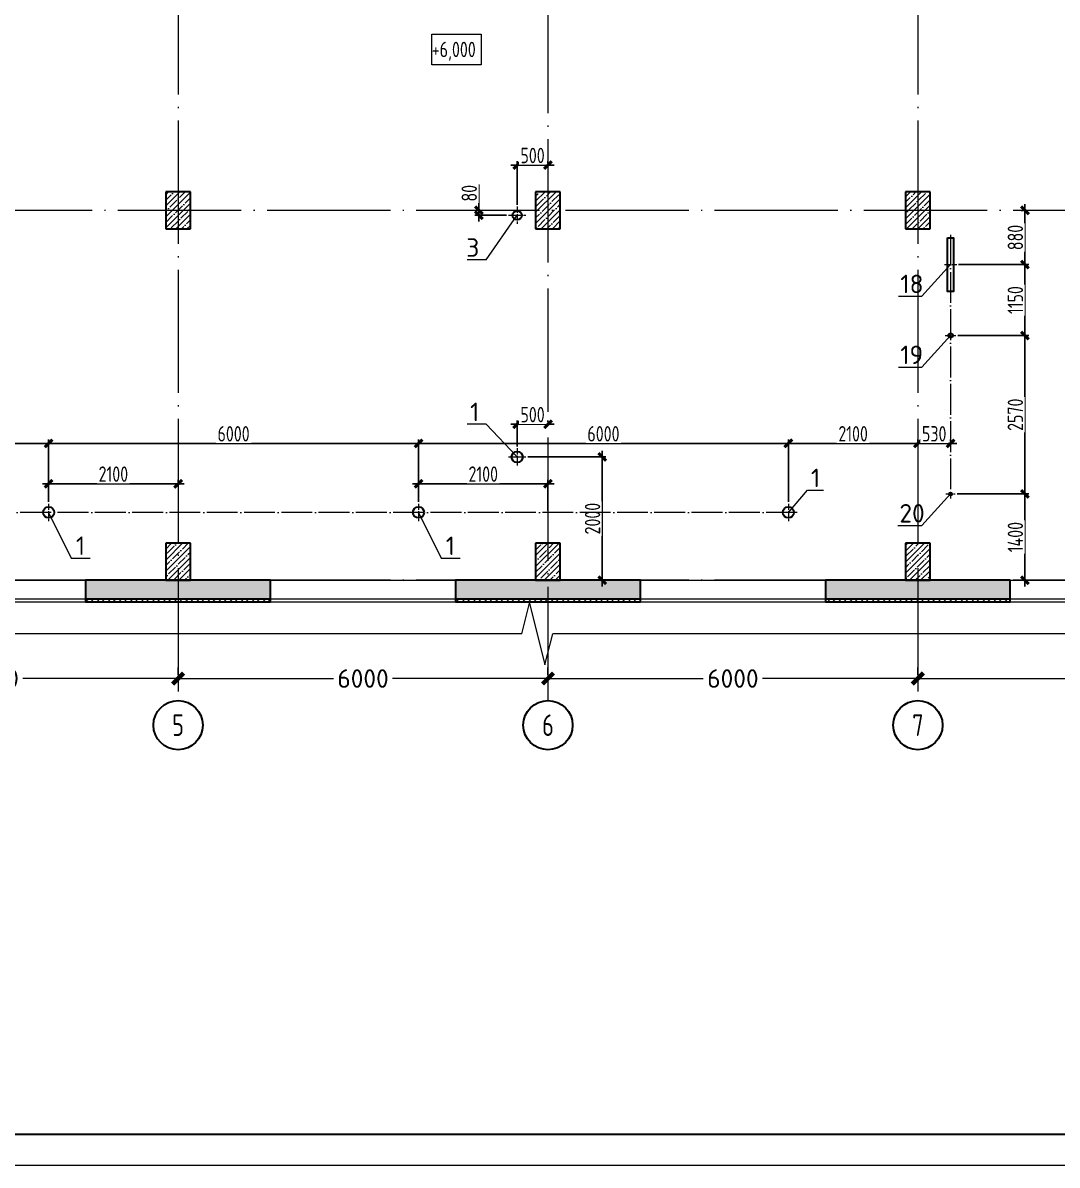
# Model space of a CAD drawing. Extents: x -965262 to 1142518, y -357520 to 71675.
# Drawn here: x 411818 to 428597, y -240088 to -221560 of the extents above; entities that cross this region are included whole.
import ezdxf

# ---------------------------------------------------------------- set-up
doc = ezdxf.new("R2010")
doc.units = 0
doc.header["$LTSCALE"] = 10
doc.linetypes.add('DOTE', pattern=[2.42, 2, -0.2, 0.02, -0.2])
doc.layers.get('0').update_dxf_attribs({"linetype": 'CONTINUOUS', "lineweight": 30})
doc.layers.get('Defpoints').update_dxf_attribs({"linetype": 'CONTINUOUS'})
doc.layers.add('DOTE', color=7, linetype='DOTE', lineweight=9)
doc.styles.add('GOST 2.304', font='isocpeur.ttf', dxfattribs={"width": 0.75, "height": 250})
doc.styles.get("Standard").update_dxf_attribs({"font": 'isocpeur.ttf', "height": 300})
doc.dimstyles.new('SPDS', dxfattribs={"dimscale": 50, "dimtxt": 2.5, "dimasz": 2.5, "dimexe": 1.25, "dimexo": 0.625, "dimtad": 1, "dimdec": 0, "dimrnd": 0.001, "dimtxsty": 'GOST 2.304', "dimblk": 'ARCHTICK', "dimblk1": 'ARCHTICK', "dimblk2": 'ARCHTICK', "dimcen": 2.5, "dimdle": 2, "dimadec": 0, "dimazin": 2, "dimtfac": 0.75, "dimtdec": 4, "dimtmove": 1, "dimatfit": 3, "dimfxl": 1, "dimtolj": 1, "dimarcsym": 0})
doc.dimstyles.get("Standard").update_dxf_attribs({"dimscale": 100, "dimtxt": 300, "dimasz": 1.8, "dimexe": 1.8, "dimexo": 0.625, "dimgap": 0.9, "dimtad": 0, "dimdec": 0, "dimzin": 0, "dimdsep": 46, "dimtxsty": 'Standard', "dimblk": 'ARCHTICK', "dimcen": 0.9, "dimclrd": 256, "dimclre": 256, "dimclrt": 256, "dimadec": 0, "dimazin": 0, "dimtfac": 1, "dimtdec": 0, "dimtofl": 0, "dimtmove": 0, "dimatfit": 3, "dimfxl": 1, "dimtolj": 1, "dimtzin": 0, "dimlwd": 15, "dimlwe": 15, "dimarcsym": 0})
pattern_1 = [(45, (347794.75, -221720.88), (-89.80256, 89.80256), []), (45, (347884.56, -221720.88), (-89.80256, 89.80256), [158.75, -31.75, 0, -31.75])]
pattern_2 = [(135, (347794.75, -221720.88), (-89.80256, -89.80256), []), (225, (347794.75, -221720.88), (89.80256, -89.80256), [])]

# ---------------------------------------------------------------- blocks, each defined once
blk = doc.blocks.new('_ArchTick')
at = {"color": 0, "linetype": 'ByBlock', "lineweight": 0, "const_width": 0.4}
blk.add_lwpolyline([(-0.5, -0.5), (0.5, 0.5)], dxfattribs=at)
blk = doc.blocks.new('*D1862')
at = {"lineweight": 15, "transparency": 16777216}
for p, q in [((426337, -232133), (426337, -232015)), ((432337, -232133), (432337, -232015)), ((426337, -232195), (428857, -232195)), ((432337, -232195), (429817, -232195))]:
    blk.add_line(p, q, dxfattribs=at)
at = {"layer": 'Defpoints', "color": 0, "lineweight": 15, "transparency": 16777216}
for p in [(426337, -232195), (426337, -232195), (432337, -232195)]:
    blk.add_point(p, dxfattribs=at)
at = {"lineweight": 15, "transparency": 16777216, "xscale": 180, "yscale": 180, "zscale": 180, "rotation": 180}
blk.add_blockref('_ArchTick', (426337, -232195), dxfattribs=at)
at = {"lineweight": 15, "transparency": 16777216, "xscale": 180, "yscale": 180, "zscale": 180}
blk.add_blockref('_ArchTick', (432337, -232195), dxfattribs=at)
at = {"lineweight": 15, "transparency": 16777216, "insert": (429337, -232195), "char_height": 300, "attachment_point": 5}
blk.add_mtext('\\A1;6000', dxfattribs=at)
blk = doc.blocks.new('*D1863')
at = {"lineweight": 15, "transparency": 16777216}
for p, q in [((420337, -232133), (420337, -232015)), ((426337, -232133), (426337, -232015)), ((420337, -232195), (422857, -232195)), ((426337, -232195), (423817, -232195))]:
    blk.add_line(p, q, dxfattribs=at)
at = {"layer": 'Defpoints', "color": 0, "lineweight": 15, "transparency": 16777216}
for p in [(420337, -232195), (420337, -232195), (426337, -232195)]:
    blk.add_point(p, dxfattribs=at)
at = {"lineweight": 15, "transparency": 16777216, "xscale": 180, "yscale": 180, "zscale": 180, "rotation": 180}
blk.add_blockref('_ArchTick', (420337, -232195), dxfattribs=at)
at = {"lineweight": 15, "transparency": 16777216, "xscale": 180, "yscale": 180, "zscale": 180}
blk.add_blockref('_ArchTick', (426337, -232195), dxfattribs=at)
at = {"lineweight": 15, "transparency": 16777216, "insert": (423337, -232195), "char_height": 300, "attachment_point": 5}
blk.add_mtext('\\A1;6000', dxfattribs=at)
blk = doc.blocks.new('*D1864')
at = {"lineweight": 15, "transparency": 16777216}
for p, q in [((414337, -232133), (414337, -232015)), ((420337, -232133), (420337, -232015)), ((414337, -232195), (416857, -232195)), ((420337, -232195), (417817, -232195))]:
    blk.add_line(p, q, dxfattribs=at)
at = {"layer": 'Defpoints', "color": 0, "lineweight": 15, "transparency": 16777216}
for p in [(414337, -232195), (414337, -232195), (420337, -232195)]:
    blk.add_point(p, dxfattribs=at)
at = {"lineweight": 15, "transparency": 16777216, "xscale": 180, "yscale": 180, "zscale": 180, "rotation": 180}
blk.add_blockref('_ArchTick', (414337, -232195), dxfattribs=at)
at = {"lineweight": 15, "transparency": 16777216, "xscale": 180, "yscale": 180, "zscale": 180}
blk.add_blockref('_ArchTick', (420337, -232195), dxfattribs=at)
at = {"lineweight": 15, "transparency": 16777216, "insert": (417337, -232195), "char_height": 300, "attachment_point": 5}
blk.add_mtext('\\A1;6000', dxfattribs=at)
blk = doc.blocks.new('*D1865')
at = {"lineweight": 15, "transparency": 16777216}
for p, q in [((408337, -232133), (408337, -232015)), ((414337, -232133), (414337, -232015)), ((408337, -232195), (410857, -232195)), ((414337, -232195), (411817, -232195))]:
    blk.add_line(p, q, dxfattribs=at)
at = {"layer": 'Defpoints', "color": 0, "lineweight": 15, "transparency": 16777216}
for p in [(408337, -232195), (408337, -232195), (414337, -232195)]:
    blk.add_point(p, dxfattribs=at)
at = {"lineweight": 15, "transparency": 16777216, "xscale": 180, "yscale": 180, "zscale": 180, "rotation": 180}
blk.add_blockref('_ArchTick', (408337, -232195), dxfattribs=at)
at = {"lineweight": 15, "transparency": 16777216, "xscale": 180, "yscale": 180, "zscale": 180}
blk.add_blockref('_ArchTick', (414337, -232195), dxfattribs=at)
at = {"lineweight": 15, "transparency": 16777216, "insert": (411337, -232195), "char_height": 300, "attachment_point": 5}
blk.add_mtext('\\A1;6000', dxfattribs=at)
blk = doc.blocks.new('*D1913')
at = {"color": 0, "lineweight": -2, "ltscale": 100, "transparency": 16777216}
for p, q in [((412237, -229330), (412237, -228973)), ((414337, -229004), (414337, -228973)), ((412137, -229036), (414437, -229036))]:
    blk.add_line(p, q, dxfattribs=at)
at = {"layer": 'Defpoints', "color": 0, "lineweight": 15, "ltscale": 100, "transparency": 16777216}
for p in [(414337, -229036), (414337, -229036), (412237, -229361)]:
    blk.add_point(p, dxfattribs=at)
at = {"color": 0, "lineweight": -2, "ltscale": 100, "transparency": 16777216, "xscale": 125, "yscale": 125, "zscale": 125, "rotation": 180}
blk.add_blockref('_ArchTick', (412237, -229036), dxfattribs=at)
at = {"color": 0, "lineweight": -2, "ltscale": 100, "transparency": 16777216, "xscale": 125, "yscale": 125, "zscale": 125}
blk.add_blockref('_ArchTick', (414337, -229036), dxfattribs=at)
at = {"color": 0, "lineweight": 15, "ltscale": 100, "transparency": 16777216, "insert": (413287, -228879), "char_height": 250, "attachment_point": 5, "style": 'GOST 2.304', "bg_fill": 3, "box_fill_scale": 1.1, "bg_fill_color": 256, "bg_fill_true_color": 13158600, "bg_fill_transparency": 0}
blk.add_mtext('\\A1;2100', dxfattribs=at)
blk = doc.blocks.new('*D1914')
at = {"color": 0, "lineweight": -2, "ltscale": 100, "transparency": 16777216}
for p, q in [((418237, -229330), (418237, -228973)), ((420337, -229470), (420337, -228973)), ((418137, -229036), (420437, -229036))]:
    blk.add_line(p, q, dxfattribs=at)
at = {"layer": 'Defpoints', "color": 0, "lineweight": 15, "ltscale": 100, "transparency": 16777216}
for p in [(420337, -229036), (418237, -229361), (420337, -229501)]:
    blk.add_point(p, dxfattribs=at)
at = {"color": 0, "lineweight": -2, "ltscale": 100, "transparency": 16777216, "xscale": 125, "yscale": 125, "zscale": 125, "rotation": 180}
blk.add_blockref('_ArchTick', (418237, -229036), dxfattribs=at)
at = {"color": 0, "lineweight": -2, "ltscale": 100, "transparency": 16777216, "xscale": 125, "yscale": 125, "zscale": 125}
blk.add_blockref('_ArchTick', (420337, -229036), dxfattribs=at)
at = {"color": 0, "lineweight": 15, "ltscale": 100, "transparency": 16777216, "insert": (419287, -228879), "char_height": 250, "attachment_point": 5, "style": 'GOST 2.304', "bg_fill": 3, "box_fill_scale": 1.1, "bg_fill_color": 256, "bg_fill_true_color": 13158600, "bg_fill_transparency": 0}
blk.add_mtext('\\A1;2100', dxfattribs=at)
blk = doc.blocks.new('*D1915')
at = {"color": 0, "lineweight": -2, "ltscale": 100, "transparency": 16777216}
for p, q in [((424137, -228381), (426437, -228381)), ((424237, -229330), (424237, -228319)), ((426337, -228350), (426337, -228319))]:
    blk.add_line(p, q, dxfattribs=at)
at = {"layer": 'Defpoints', "color": 0, "lineweight": 15, "ltscale": 100, "transparency": 16777216}
for p in [(426337, -228381), (426337, -228381), (424237, -229361)]:
    blk.add_point(p, dxfattribs=at)
at = {"color": 0, "lineweight": -2, "ltscale": 100, "transparency": 16777216, "xscale": 125, "yscale": 125, "zscale": 125, "rotation": 180}
blk.add_blockref('_ArchTick', (424237, -228381), dxfattribs=at)
at = {"color": 0, "lineweight": -2, "ltscale": 100, "transparency": 16777216, "xscale": 125, "yscale": 125, "zscale": 125}
blk.add_blockref('_ArchTick', (426337, -228381), dxfattribs=at)
at = {"color": 0, "lineweight": 15, "ltscale": 100, "transparency": 16777216, "insert": (425287, -228225), "char_height": 250, "attachment_point": 5, "style": 'GOST 2.304', "bg_fill": 3, "box_fill_scale": 1.1, "bg_fill_color": 256, "bg_fill_true_color": 13158600, "bg_fill_transparency": 0}
blk.add_mtext('\\A1;2100', dxfattribs=at)
blk = doc.blocks.new('*D1916')
at = {"color": 0, "lineweight": -2, "ltscale": 100, "transparency": 16777216}
for p, q in [((406137, -228381), (412337, -228381)), ((406237, -229330), (406237, -228319)), ((412237, -229330), (412237, -228319))]:
    blk.add_line(p, q, dxfattribs=at)
at = {"layer": 'Defpoints', "color": 0, "lineweight": 15, "ltscale": 100, "transparency": 16777216}
for p in [(412237, -228381), (406237, -229361), (412237, -229361)]:
    blk.add_point(p, dxfattribs=at)
at = {"color": 0, "lineweight": -2, "ltscale": 100, "transparency": 16777216, "xscale": 125, "yscale": 125, "zscale": 125, "rotation": 180}
blk.add_blockref('_ArchTick', (406237, -228381), dxfattribs=at)
at = {"color": 0, "lineweight": -2, "ltscale": 100, "transparency": 16777216, "xscale": 125, "yscale": 125, "zscale": 125}
blk.add_blockref('_ArchTick', (412237, -228381), dxfattribs=at)
at = {"color": 0, "lineweight": 15, "ltscale": 100, "transparency": 16777216, "insert": (409237, -228225), "char_height": 250, "attachment_point": 5, "style": 'GOST 2.304', "bg_fill": 3, "box_fill_scale": 1.1, "bg_fill_color": 256, "bg_fill_true_color": 13158600, "bg_fill_transparency": 0}
blk.add_mtext('\\A1;6000', dxfattribs=at)
blk = doc.blocks.new('*D1917')
at = {"color": 0, "lineweight": -2, "ltscale": 100, "transparency": 16777216}
for p, q in [((412137, -228381), (418337, -228381)), ((412237, -229330), (412237, -228319)), ((418237, -229330), (418237, -228319))]:
    blk.add_line(p, q, dxfattribs=at)
at = {"layer": 'Defpoints', "color": 0, "lineweight": 15, "ltscale": 100, "transparency": 16777216}
for p in [(418237, -228381), (412237, -229361), (418237, -229361)]:
    blk.add_point(p, dxfattribs=at)
at = {"color": 0, "lineweight": -2, "ltscale": 100, "transparency": 16777216, "xscale": 125, "yscale": 125, "zscale": 125, "rotation": 180}
blk.add_blockref('_ArchTick', (412237, -228381), dxfattribs=at)
at = {"color": 0, "lineweight": -2, "ltscale": 100, "transparency": 16777216, "xscale": 125, "yscale": 125, "zscale": 125}
blk.add_blockref('_ArchTick', (418237, -228381), dxfattribs=at)
at = {"color": 0, "lineweight": 15, "ltscale": 100, "transparency": 16777216, "insert": (415237, -228225), "char_height": 250, "attachment_point": 5, "style": 'GOST 2.304', "bg_fill": 3, "box_fill_scale": 1.1, "bg_fill_color": 256, "bg_fill_true_color": 13158600, "bg_fill_transparency": 0}
blk.add_mtext('\\A1;6000', dxfattribs=at)
blk = doc.blocks.new('*D1918')
at = {"color": 0, "lineweight": -2, "ltscale": 100, "transparency": 16777216}
for p, q in [((418137, -228381), (424337, -228381)), ((418237, -229330), (418237, -228319)), ((424237, -229330), (424237, -228319))]:
    blk.add_line(p, q, dxfattribs=at)
at = {"layer": 'Defpoints', "color": 0, "lineweight": 15, "ltscale": 100, "transparency": 16777216}
for p in [(424237, -228381), (418237, -229361), (424237, -229361)]:
    blk.add_point(p, dxfattribs=at)
at = {"color": 0, "lineweight": -2, "ltscale": 100, "transparency": 16777216, "xscale": 125, "yscale": 125, "zscale": 125, "rotation": 180}
blk.add_blockref('_ArchTick', (418237, -228381), dxfattribs=at)
at = {"color": 0, "lineweight": -2, "ltscale": 100, "transparency": 16777216, "xscale": 125, "yscale": 125, "zscale": 125}
blk.add_blockref('_ArchTick', (424237, -228381), dxfattribs=at)
at = {"color": 0, "lineweight": 15, "ltscale": 100, "transparency": 16777216, "insert": (421237, -228225), "char_height": 250, "attachment_point": 5, "style": 'GOST 2.304', "bg_fill": 3, "box_fill_scale": 1.1, "bg_fill_color": 256, "bg_fill_true_color": 13158600, "bg_fill_transparency": 0}
blk.add_mtext('\\A1;6000', dxfattribs=at)
blk = doc.blocks.new('*D1927')
at = {"color": 0, "lineweight": -2, "ltscale": 100, "transparency": 16777216}
for p, q in [((419737, -228070), (420437, -228070)), ((419837, -228430), (419837, -228008)), ((420337, -228039), (420337, -228008))]:
    blk.add_line(p, q, dxfattribs=at)
at = {"layer": 'Defpoints', "color": 0, "lineweight": 15, "ltscale": 100, "transparency": 16777216}
blk.add_point((419837, -228461), dxfattribs=at)
at = {"color": 0, "lineweight": -2, "ltscale": 100, "transparency": 16777216, "xscale": 125, "yscale": 125, "zscale": 125, "rotation": 180}
blk.add_blockref('_ArchTick', (419837, -228070), dxfattribs=at)
at = {"color": 0, "lineweight": -2, "ltscale": 100, "transparency": 16777216, "xscale": 125, "yscale": 125, "zscale": 125}
blk.add_blockref('_ArchTick', (420337, -228070), dxfattribs=at)
at = {"color": 0, "lineweight": 15, "ltscale": 100, "transparency": 16777216, "insert": (420087, -227914), "char_height": 250, "attachment_point": 5, "style": 'GOST 2.304', "bg_fill": 3, "box_fill_scale": 1.1, "bg_fill_color": 256, "bg_fill_true_color": 13158600, "bg_fill_transparency": 0}
blk.add_mtext('\\A1;500', dxfattribs=at)
at = {"layer": 'Defpoints', "color": 0, "lineweight": 15, "ltscale": 100, "transparency": 16777216}
blk.add_point((420337, -228070), dxfattribs=at)
blk.add_point((420337, -228070), dxfattribs=at)
blk = doc.blocks.new('*D1928')
at = {"color": 0, "lineweight": -2, "ltscale": 100, "transparency": 16777216}
for p, q in [((419837, -224510), (419837, -223805)), ((420337, -223836), (420337, -223805)), ((419737, -223867), (420437, -223867))]:
    blk.add_line(p, q, dxfattribs=at)
at = {"layer": 'Defpoints', "color": 0, "lineweight": 15, "ltscale": 100, "transparency": 16777216}
blk.add_point((419837, -224541), dxfattribs=at)
at = {"color": 0, "lineweight": -2, "ltscale": 100, "transparency": 16777216, "xscale": 125, "yscale": 125, "zscale": 125, "rotation": 180}
blk.add_blockref('_ArchTick', (419837, -223867), dxfattribs=at)
at = {"color": 0, "lineweight": -2, "ltscale": 100, "transparency": 16777216, "xscale": 125, "yscale": 125, "zscale": 125}
blk.add_blockref('_ArchTick', (420337, -223867), dxfattribs=at)
at = {"color": 0, "lineweight": 15, "ltscale": 100, "transparency": 16777216, "insert": (420087, -223711), "char_height": 250, "attachment_point": 5, "style": 'GOST 2.304', "bg_fill": 3, "box_fill_scale": 1.1, "bg_fill_color": 256, "bg_fill_true_color": 13158600, "bg_fill_transparency": 0}
blk.add_mtext('\\A1;500', dxfattribs=at)
at = {"layer": 'Defpoints', "color": 0, "lineweight": 15, "ltscale": 100, "transparency": 16777216}
blk.add_point((420337, -223867), dxfattribs=at)
blk.add_point((420337, -223867), dxfattribs=at)
blk = doc.blocks.new('*D1920')
at = {"color": 0, "lineweight": -2, "ltscale": 100, "transparency": 16777216}
for p, q in [((419216, -224179), (419216, -224601)), ((419216, -224781), (419216, -224501)), ((419185, -224601), (419153, -224601)), ((419666, -224681), (419153, -224681))]:
    blk.add_line(p, q, dxfattribs=at)
at = {"layer": 'Defpoints', "color": 0, "lineweight": 15, "ltscale": 100, "transparency": 16777216}
for p in [(419216, -224601), (419216, -224601), (419697, -224681)]:
    blk.add_point(p, dxfattribs=at)
at = {"color": 0, "lineweight": -2, "ltscale": 100, "transparency": 16777216, "xscale": 125, "yscale": 125, "zscale": 125, "rotation": 270}
blk.add_blockref('_ArchTick', (419216, -224681), dxfattribs=at)
at = {"color": 0, "lineweight": 15, "ltscale": 100, "transparency": 16777216, "insert": (419060, -224323), "char_height": 250, "attachment_point": 5, "rotation": 90, "style": 'GOST 2.304', "bg_fill": 3, "box_fill_scale": 1.1, "bg_fill_color": 256, "bg_fill_true_color": 13158600, "bg_fill_transparency": 0}
blk.add_mtext('\\A1;80', dxfattribs=at)
at = {"color": 0, "lineweight": -2, "ltscale": 100, "transparency": 16777216, "xscale": 125, "yscale": 125, "zscale": 125, "rotation": 90}
blk.add_blockref('_ArchTick', (419216, -224601), dxfattribs=at)
blk = doc.blocks.new('*D1921')
at = {"color": 0, "lineweight": -2, "ltscale": 100, "transparency": 16777216}
for p, q in [((420008, -228601), (421278, -228601)), ((421216, -228501), (421216, -230701)), ((421185, -230601), (421153, -230601))]:
    blk.add_line(p, q, dxfattribs=at)
at = {"layer": 'Defpoints', "color": 0, "lineweight": 15, "ltscale": 100, "transparency": 16777216}
for p in [(419977, -228601), (421216, -230601), (421216, -230601)]:
    blk.add_point(p, dxfattribs=at)
at = {"color": 0, "lineweight": -2, "ltscale": 100, "transparency": 16777216, "xscale": 125, "yscale": 125, "zscale": 125}
for p, rotation in [((421216, -228601), 90), ((421216, -230601), 270)]:
    blk.add_blockref('_ArchTick', p, dxfattribs=dict(at, rotation=rotation))
at = {"color": 0, "lineweight": 15, "ltscale": 100, "transparency": 16777216, "insert": (421060, -229601), "char_height": 250, "attachment_point": 5, "rotation": 90, "style": 'GOST 2.304', "bg_fill": 3, "box_fill_scale": 1.1, "bg_fill_color": 256, "bg_fill_true_color": 13158600, "bg_fill_transparency": 0}
blk.add_mtext('\\A1;2000', dxfattribs=at)
blk = doc.blocks.new('*D1929')
at = {"color": 0, "lineweight": -2, "ltscale": 100, "transparency": 16777216}
for p, q in [((428075, -224501), (428075, -225581)), ((428044, -224601), (428013, -224601)), ((426998, -225481), (428138, -225481))]:
    blk.add_line(p, q, dxfattribs=at)
at = {"layer": 'Defpoints', "color": 0, "lineweight": 15, "ltscale": 100, "transparency": 16777216}
for p in [(428075, -224601), (426967, -225481), (428075, -225481)]:
    blk.add_point(p, dxfattribs=at)
at = {"color": 0, "lineweight": -2, "ltscale": 100, "transparency": 16777216, "xscale": 125, "yscale": 125, "zscale": 125}
for p, rotation in [((428075, -224601), 90), ((428075, -225481), 270)]:
    blk.add_blockref('_ArchTick', p, dxfattribs=dict(at, rotation=rotation))
at = {"color": 0, "lineweight": 15, "ltscale": 100, "transparency": 16777216, "insert": (427919, -225041), "char_height": 250, "attachment_point": 5, "rotation": 90, "style": 'GOST 2.304', "bg_fill": 3, "box_fill_scale": 1.1, "bg_fill_color": 256, "bg_fill_true_color": 13158600, "bg_fill_transparency": 0}
blk.add_mtext('\\A1;880', dxfattribs=at)
blk = doc.blocks.new('*D1930')
at = {"color": 0, "lineweight": -2, "ltscale": 100, "transparency": 16777216}
for p, q in [((426998, -225481), (428138, -225481)), ((428075, -225381), (428075, -226731)), ((426983, -226631), (428138, -226631))]:
    blk.add_line(p, q, dxfattribs=at)
at = {"layer": 'Defpoints', "color": 0, "lineweight": 15, "ltscale": 100, "transparency": 16777216}
for p in [(426967, -225481), (426952, -226631), (428075, -226631)]:
    blk.add_point(p, dxfattribs=at)
at = {"color": 0, "lineweight": -2, "ltscale": 100, "transparency": 16777216, "xscale": 125, "yscale": 125, "zscale": 125}
for p, rotation in [((428075, -225481), 90), ((428075, -226631), 270)]:
    blk.add_blockref('_ArchTick', p, dxfattribs=dict(at, rotation=rotation))
at = {"color": 0, "lineweight": 15, "ltscale": 100, "transparency": 16777216, "insert": (427919, -226056), "char_height": 250, "attachment_point": 5, "rotation": 90, "style": 'GOST 2.304', "bg_fill": 3, "box_fill_scale": 1.1, "bg_fill_color": 256, "bg_fill_true_color": 13158600, "bg_fill_transparency": 0}
blk.add_mtext('\\A1;1150', dxfattribs=at)
blk = doc.blocks.new('*D1931')
at = {"color": 0, "lineweight": -2, "ltscale": 100, "transparency": 16777216}
for p, q in [((428075, -226531), (428075, -229301)), ((426983, -226631), (428138, -226631)), ((426973, -229201), (428138, -229201))]:
    blk.add_line(p, q, dxfattribs=at)
at = {"layer": 'Defpoints', "color": 0, "lineweight": 15, "ltscale": 100, "transparency": 16777216}
for p in [(426952, -226631), (426942, -229201), (428075, -229201)]:
    blk.add_point(p, dxfattribs=at)
at = {"color": 0, "lineweight": -2, "ltscale": 100, "transparency": 16777216, "xscale": 125, "yscale": 125, "zscale": 125}
for p, rotation in [((428075, -226631), 90), ((428075, -229201), 270)]:
    blk.add_blockref('_ArchTick', p, dxfattribs=dict(at, rotation=rotation))
at = {"color": 0, "lineweight": 15, "ltscale": 100, "transparency": 16777216, "insert": (427919, -227916), "char_height": 250, "attachment_point": 5, "rotation": 90, "style": 'GOST 2.304', "bg_fill": 3, "box_fill_scale": 1.1, "bg_fill_color": 256, "bg_fill_true_color": 13158600, "bg_fill_transparency": 0}
blk.add_mtext('\\A1;2570', dxfattribs=at)
blk = doc.blocks.new('*D1922')
at = {"color": 0, "lineweight": -2, "ltscale": 100, "transparency": 16777216}
for p, q in [((428075, -229101), (428075, -230701)), ((426973, -229201), (428138, -229201)), ((428044, -230601), (428013, -230601))]:
    blk.add_line(p, q, dxfattribs=at)
at = {"layer": 'Defpoints', "color": 0, "lineweight": 15, "ltscale": 100, "transparency": 16777216}
for p in [(426942, -229201), (428075, -230601), (428075, -230601)]:
    blk.add_point(p, dxfattribs=at)
at = {"color": 0, "lineweight": -2, "ltscale": 100, "transparency": 16777216, "xscale": 125, "yscale": 125, "zscale": 125}
for p, rotation in [((428075, -229201), 90), ((428075, -230601), 270)]:
    blk.add_blockref('_ArchTick', p, dxfattribs=dict(at, rotation=rotation))
at = {"color": 0, "lineweight": 15, "ltscale": 100, "transparency": 16777216, "insert": (427919, -229901), "char_height": 250, "attachment_point": 5, "rotation": 90, "style": 'GOST 2.304', "bg_fill": 3, "box_fill_scale": 1.1, "bg_fill_color": 256, "bg_fill_true_color": 13158600, "bg_fill_transparency": 0}
blk.add_mtext('\\A1;1400', dxfattribs=at)
blk = doc.blocks.new('*D1923')
at = {"color": 0, "lineweight": -2, "ltscale": 100, "transparency": 16777216}
for p, q in [((426967, -228381), (426237, -228381)), ((426337, -228350), (426337, -228319)), ((426867, -228350), (426867, -228319))]:
    blk.add_line(p, q, dxfattribs=at)
at = {"color": 0, "lineweight": -2, "ltscale": 100, "transparency": 16777216, "xscale": 125, "yscale": 125, "zscale": 125, "rotation": 180}
blk.add_blockref('_ArchTick', (426337, -228381), dxfattribs=at)
at = {"color": 0, "lineweight": -2, "ltscale": 100, "transparency": 16777216, "xscale": 125, "yscale": 125, "zscale": 125}
blk.add_blockref('_ArchTick', (426867, -228381), dxfattribs=at)
at = {"color": 0, "lineweight": 15, "ltscale": 100, "transparency": 16777216, "insert": (426602, -228225), "char_height": 250, "attachment_point": 5, "style": 'GOST 2.304', "bg_fill": 3, "box_fill_scale": 1.1, "bg_fill_color": 256, "bg_fill_true_color": 13158600, "bg_fill_transparency": 0}
blk.add_mtext('\\A1;530', dxfattribs=at)
at = {"layer": 'Defpoints', "color": 0, "lineweight": 15, "ltscale": 100, "transparency": 16777216}
for p in [(426337, -228381), (426337, -228381), (426867, -228381)]:
    blk.add_point(p, dxfattribs=at)

msp = doc.modelspace()

# ---------------------------------------------------------------- hatches: boundary and pattern name
at = {"lineweight": 15}
h = msp.add_hatch(dxfattribs=at)
h.set_pattern_fill('ANSI35', scale=40)
h.set_pattern_definition([(45, (434942.45, -206431.67), (-179.6051, 179.6051), []), (45, (435122.06, -206431.67), (-179.6051, 179.6051), [317.5, -63.5, 0, -63.5])])
h.paths.add_polyline_path([(436286.4, -206300.9), (433837.4, -206300.9), (433837.4, -206600.9), (436286.4, -206600.9)])
h.paths.add_polyline_path([(409837.4, -206300.9), (406837.4, -206300.9), (406837.4, -206600.9), (409837.4, -206600.9)])
h.paths.add_polyline_path([(415837.4, -206300.9), (412837.4, -206300.9), (412837.4, -206600.9), (415837.4, -206600.9)])
h.paths.add_polyline_path([(421837.4, -206300.9), (418837.4, -206300.9), (418837.4, -206600.9), (421837.4, -206600.9)])
h.paths.add_polyline_path([(427837.4, -206300.9), (424837.4, -206300.9), (424837.4, -206600.9), (427837.4, -206600.9)])
h.paths.add_polyline_path([(436286.4, -206300.9), (430837.4, -206300.9), (430837.4, -206600.9), (436286.4, -206600.9)])
h.paths.add_polyline_path([(438337.2, -206300.9), (437486.4, -206300.9), (437486.4, -206600.9), (438337.2, -206600.9)])
h.paths.add_polyline_path([(438337.2, -230700.9), (438337.2, -230600.9), (438037.2, -230600.9), (438037.2, -230600.9), (437637.2, -230600.9), (436837.2, -230600.9), (436837.2, -230900.9), (438337.2, -230900.9)])
h.paths.add_polyline_path([(433837.2, -230600.9), (433837.2, -230950.9), (430837.2, -230950.9), (430837.2, -230600.9)])
h.paths.add_polyline_path([(427837.2, -230600.9), (426537.2, -230600.9), (426537.2, -230600.9), (426137.2, -230600.9), (424837.2, -230600.9), (424837.2, -230900.9), (427837.2, -230900.9)])
h.paths.add_polyline_path([(421837.2, -230600.9), (420537.2, -230600.9), (420537.2, -230600.9), (420137.2, -230600.9), (418837.2, -230600.9), (418837.2, -230900.9), (421837.2, -230900.9)])
h.paths.add_polyline_path([(415837.2, -230600.9), (414537.2, -230600.9), (414537.2, -230600.9), (414137.2, -230600.9), (412837.2, -230600.9), (412837.2, -230900.9), (415837.2, -230900.9)])
h.paths.add_polyline_path([(409837.2, -230600.9), (408537.2, -230600.9), (408537.2, -230600.9), (408137.2, -230600.9), (406837.2, -230600.9), (406837.2, -230900.9), (409837.2, -230900.9)])
h.paths.add_polyline_path([(403837.2, -230600.9), (403037.2, -230600.9), (403037.2, -230600.9), (402637.2, -230600.9), (402337.2, -230784.8), (402337.2, -230900.9), (403837.2, -230900.9)])
h.paths.add_polyline_path([(402637.2, -220250.9), (402337.2, -220250.9), (402337.2, -221175.9), (402637.2, -221175.9), (402637.2, -221175.9)])
h.paths.add_polyline_path([(402637.2, -217400.9), (402337.2, -217400.9), (402337.2, -219050.9), (402637.2, -219050.9)])
h.paths.add_polyline_path([(402637.2, -216200.9), (402287.2, -216200.9), (402287.2, -214550.9), (402637.2, -214550.9)])
h.paths.add_polyline_path([(402637.2, -211700.9), (402337.2, -211700.9), (402337.2, -213350.9), (402637.2, -213350.9)])
h.paths.add_polyline_path([(402637.2, -208850.9), (402337.2, -208850.9), (402337.2, -210500.9), (402637.2, -210500.9)])
h.paths.add_polyline_path([(402337.2, -216200.9), (402287.2, -216200.9), (402287.2, -214550.9), (402337.2, -214550.9)])
h.paths.add_polyline_path([(402637.2, -230600.9), (402337.2, -230784.8), (402337.2, -229100.7), (402637.2, -229100.7)])
h.paths.add_polyline_path([(402337.2, -226100.7), (402337.2, -224175.9), (402637.2, -224175.9), (402637.2, -226100.7)])
h.paths.add_polyline_path([(402337.2, -207650.9), (402337.2, -206300.9), (403837.4, -206300.9), (403837.4, -206600.9), (402637.2, -206601.7), (402637.2, -207650.9)])
h.paths.add_polyline_path([(430837.2, -230900.9), (433837.2, -230900.9), (433837.2, -230950.9), (430837.2, -230950.9)])
h = msp.add_hatch(dxfattribs=at)
h.set_pattern_fill('ANSI35', scale=20, style=0)
h.set_pattern_definition(pattern_1)
h.paths.add_polyline_path([(414537.2, -224300.9), (414137.2, -224300.9), (414137.2, -224900.9), (414537.2, -224900.9)])
h = msp.add_hatch(dxfattribs=at)
h.set_pattern_fill('ANSI35', scale=20, style=0)
h.set_pattern_definition(pattern_1)
h.paths.add_polyline_path([(420537.2, -224300.9), (420137.2, -224300.9), (420137.2, -224900.9), (420537.2, -224900.9)])
h = msp.add_hatch(dxfattribs=at)
h.set_pattern_fill('ANSI35', scale=20, style=0)
h.set_pattern_definition(pattern_1)
h.paths.add_polyline_path([(426537.2, -224300.9), (426137.2, -224300.9), (426137.2, -224900.9), (426537.2, -224900.9)])
h = msp.add_hatch(dxfattribs=at)
h.set_pattern_fill('ANSI35', scale=20, style=0)
h.set_pattern_definition(pattern_1)
h.paths.add_polyline_path([(414537.2, -230000.9), (414137.2, -230000.9), (414137.2, -230600.9), (414537.2, -230600.9)])
h = msp.add_hatch(dxfattribs=at)
h.set_pattern_fill('ANSI35', scale=20, style=0)
h.set_pattern_definition(pattern_1)
h.paths.add_polyline_path([(420537.2, -230000.9), (420137.2, -230000.9), (420137.2, -230600.9), (420537.2, -230600.9)])
h = msp.add_hatch(dxfattribs=at)
h.set_pattern_fill('ANSI35', scale=20, style=0)
h.set_pattern_definition(pattern_1)
h.paths.add_polyline_path([(426537.2, -230000.9), (426137.2, -230000.9), (426137.2, -230600.9), (426537.2, -230600.9)])
h = msp.add_hatch(dxfattribs=at)
h.set_pattern_fill('ANSI37', scale=40, angle=90)
h.set_pattern_definition(pattern_2)
h.paths.add_polyline_path([(415837.2, -230950.9), (415837.2, -230900.9), (412837.2, -230900.9), (412837.2, -230950.9)])
h = msp.add_hatch(dxfattribs=at)
h.set_pattern_fill('ANSI37', scale=40, angle=90)
h.set_pattern_definition(pattern_2)
h.paths.add_polyline_path([(421837.2, -230950.9), (421837.2, -230900.9), (418837.2, -230900.9), (418837.2, -230950.9)])
h = msp.add_hatch(dxfattribs=at)
h.set_pattern_fill('ANSI37', scale=40, angle=90)
h.set_pattern_definition(pattern_2)
h.paths.add_polyline_path([(424837.2, -230900.9), (424837.2, -230950.9), (427837.2, -230950.9), (427837.2, -230900.9)])

# ---------------------------------------------------------------- linework, layer by layer
at = {"color": 7, "lineweight": 15}
for p, q in [((418452.8, -221742.3, 9801.8), (419252.8, -221742.3, 9801.8)), ((418452.8, -222242.3, 9801.8), (418452.8, -221742.3, 9801.8)), ((419252.8, -221742.3, 9801.8), (419252.8, -222242.3, 9801.8)), ((419252.8, -222242.3, 9801.8), (418452.8, -222242.3, 9801.8)), ((409837.2, -230600.9, 11223.1), (412837.2, -230600.9, 11223.1)), ((415837.2, -230600.9, 11223.1), (418837.2, -230600.9, 11223.1)), ((421837.2, -230600.9, 11223.1), (424837.2, -230600.9, 11223.1)), ((427837.2, -230600.9, 11223.1), (430837.2, -230600.9, 11223.1)), ((409837.2, -230900.9, 11223.1), (412837.2, -230900.9, 11223.1)), ((409837.2, -230950.9, 11223.1), (412837.2, -230950.9, 11223.1)), ((415837.2, -230900.9, 11223.1), (418837.2, -230900.9, 11223.1)), ((415837.2, -230950.9, 11223.1), (418837.2, -230950.9, 11223.1)), ((421837.2, -230900.9, 11223.1), (424837.2, -230900.9, 11223.1)), ((421837.2, -230950.9, 11223.1), (424837.2, -230950.9, 11223.1)), ((427837.2, -230900.9, 11223.1), (430837.2, -230900.9, 11223.1)), ((427837.2, -230950.9, 11223.1), (430837.2, -230950.9, 11223.1))]:
    msp.add_line(p, q, dxfattribs=at)
at = {"color": 7, "lineweight": 30}
for p, q in [((414137.2, -224300.9, 11253.1), (414137.2, -224900.9, 11253.1)), ((414537.2, -224300.9, 11253.1), (414137.2, -224300.9, 11253.1)), ((414537.2, -224900.9, 11253.1), (414537.2, -224300.9, 11253.1)), ((420137.2, -224300.9, 11253.1), (420137.2, -224900.9, 11253.1)), ((420537.2, -224300.9, 11253.1), (420137.2, -224300.9, 11253.1)), ((420537.2, -224900.9, 11253.1), (420537.2, -224300.9, 11253.1)), ((426137.2, -224300.9, 11253.1), (426137.2, -224900.9, 11253.1)), ((426537.2, -224300.9, 11253.1), (426137.2, -224300.9, 11253.1)), ((426537.2, -224900.9, 11253.1), (426537.2, -224300.9, 11253.1)), ((414137.2, -224900.9, 11253.1), (414537.2, -224900.9, 11253.1)), ((420137.2, -224900.9, 11253.1), (420537.2, -224900.9, 11253.1)), ((426137.2, -224900.9, 11253.1), (426537.2, -224900.9, 11253.1)), ((414137.2, -230000.9, 11253.1), (414137.2, -230600.9, 11253.1)), ((414537.2, -230000.9, 11253.1), (414137.2, -230000.9, 11253.1)), ((414537.2, -230600.9, 11253.1), (414537.2, -230000.9, 11253.1)), ((420137.2, -230000.9, 11253.1), (420137.2, -230600.9, 11253.1)), ((420537.2, -230000.9, 11253.1), (420137.2, -230000.9, 11253.1)), ((420537.2, -230600.9, 11253.1), (420537.2, -230000.9, 11253.1)), ((426137.2, -230000.9, 11253.1), (426137.2, -230600.9, 11253.1)), ((426537.2, -230000.9, 11253.1), (426137.2, -230000.9, 11253.1)), ((426537.2, -230600.9, 11253.1), (426537.2, -230000.9, 11253.1)), ((414137.2, -230600.9, 11253.1), (414537.2, -230600.9, 11253.1)), ((420137.2, -230600.9, 11253.1), (420537.2, -230600.9, 11253.1)), ((426137.2, -230600.9, 11253.1), (426537.2, -230600.9, 11253.1))]:
    msp.add_line(p, q, dxfattribs=at)
at = {"lineweight": 15, "ltscale": 100}
msp.add_line((412237.2, -229500.9, 9801.8), (412602, -230240.9, 9813.3), dxfattribs=at)
at = {"lineweight": 15, "ltscale": 100, "extrusion": (0, 1, 0)}
msp.add_line((426015, -229714.4, 9819.8), (426402.4, -229714.4, 9819.8), dxfattribs=at)
at = {"color": 7}
for p, q in [((412837.2, -230600.9, 11223.1), (412837.2, -230950.9, 11223.1)), ((415837.2, -230600.9, 11223.1), (412837.2, -230600.9, 11223.1)), ((415837.2, -230950.9, 11223.1), (415837.2, -230600.9, 11223.1)), ((418837.2, -230600.9, 11223.1), (418837.2, -230950.9, 11223.1)), ((421837.2, -230600.9, 11223.1), (418837.2, -230600.9, 11223.1)), ((421837.2, -230950.9, 11223.1), (421837.2, -230600.9, 11223.1)), ((424837.2, -230600.9, 11223.1), (424837.2, -230950.9, 11223.1)), ((427837.2, -230600.9, 11223.1), (424837.2, -230600.9, 11223.1)), ((427837.2, -230950.9, 11223.1), (427837.2, -230600.9, 11223.1)), ((412837.2, -230900.9, 11223.1), (415837.2, -230900.9, 11223.1)), ((412837.2, -230950.9, 11223.1), (415837.2, -230950.9, 11223.1)), ((418837.2, -230900.9, 11223.1), (421837.2, -230900.9, 11223.1)), ((418837.2, -230950.9, 11223.1), (421837.2, -230950.9, 11223.1)), ((424837.2, -230900.9, 11223.1), (427837.2, -230900.9, 11223.1)), ((424837.2, -230950.9, 11223.1), (427837.2, -230950.9, 11223.1))]:
    msp.add_line(p, q, dxfattribs=at)
at = {"color": 5, "lineweight": 15, "ltscale": 10, "extrusion": (-1.83697e-16, -1, 0)}
for p, q in [((419913.3, -231471.6, 13061.6), (401765.8, -231471.6, 13061.6)), ((439560.9, -231471.6, 13061.6), (420413.3, -231471.6, 13061.6))]:
    msp.add_line(p, q, dxfattribs=at)
at = {"lineweight": 15, "elevation": 9801.8}
msp.add_lwpolyline([(456167.6, -240087.8), (456167.6, -198037.8), (396717.6, -198037.8), (396717.6, -240087.8)], close=True, dxfattribs=at)
at = {"elevation": 9801.8}
msp.add_lwpolyline([(455667.6, -239587.8), (455667.6, -198537.8), (398717.6, -198537.8), (398717.6, -239587.8)], close=True, dxfattribs=at)
at = {"color": 5, "ltscale": 100, "elevation": 9801.8}
msp.add_lwpolyline([(426817.2, -225045.9), (426917.2, -225045.9), (426917.2, -225915.9), (426817.2, -225915.9)], close=True, dxfattribs=at)
at = {"lineweight": 15, "ltscale": 100, "extrusion": (0, 1, 0)}
for points, elevation in [([(-419336.4, 9801.8), (-419028.5, 0)], -225404.1), ([(-426022.7, 18), (-426402.4, 9819.8)], -225994.4), ([(-426022.1, 0), (-426401.7, 9801.8)], -227144.4), ([(-412602.4, 9801.8), (-412910.3, 0)], -230240.9), ([(-418602.4, 9801.8), (-418910.3, 0)], -230240.9)]:
    msp.add_lwpolyline(points, dxfattribs=dict(at, elevation=elevation))
at = {"color": 5, "lineweight": 15, "ltscale": 10, "elevation": 13061.6}
for points in [[(419913.3, -231471.6), (420038.3, -230971.6)], [(420038.3, -230971.6), (420288.3, -231971.6)], [(420288.3, -231971.6), (420413.3, -231471.6)]]:
    msp.add_lwpolyline(points, dxfattribs=at)
at = {"color": 5, "ltscale": 100}
for centre, radius in [((419837.2, -224680.9, 9801.8), 75), ((426867.2, -226630.9, 9801.8), 35), ((426867.2, -229200.9, 9801.8), 25), ((412237.2, -229500.9, 9801.8), 90), ((418237.2, -229500.9, 9801.8), 90), ((424237.2, -229500.9, 9801.8), 90)]:
    msp.add_circle(centre, radius, dxfattribs=at)
at = {"layer": 'DOTE', "color": 7, "ltscale": 100, "extrusion": (0, -1, 0)}
for p, q in [((414337.2, -201363.1, 9801.8), (414337.2, -232551.2, 9801.8)), ((426337.2, -201363.1, 9801.8), (426337.2, -232551.2, 9801.8)), ((420337.2, -201667.3, 9801.8), (420337.2, -232551.2, 9801.8))]:
    msp.add_line(p, q, dxfattribs=at)
at = {"layer": 'DOTE', "color": 7, "ltscale": 100}
for p, q in [((439560.9, -224600.9, 9801.8), (400589, -224600.9, 9801.8)), ((439560.9, -230600.9, 9801.8), (400589, -230600.9, 9801.8))]:
    msp.add_line(p, q, dxfattribs=at)
at = {"layer": 'DOTE', "color": 7, "linetype": 'Continuous', "lineweight": 30}
for centre in [(414337.2, -232951.2, 9801.8), (420337.2, -232951.2, 9801.8), (426337.2, -232951.2, 9801.8)]:
    msp.add_circle(centre, 400, dxfattribs=at)

# ---------------------------------------------------------------- texts
at = {"color": 7, "lineweight": 0, "style": 'GOST 2.304', "width": 0.75}
msp.add_text('+6,000', height=250, dxfattribs=at).set_placement((418452.4, -222116.3, 9801.8))
at = {"lineweight": 15, "ltscale": 100, "char_height": 300, "width": 815.97}
for s, insert, attachment_point in [('3', (419223.6, -225054.1, 9801.8), 3), ('18', (426052.7, -225644.4, 9819.8), 1), ('19', (426052, -226794.4, 9801.8), 1), ('1', (412678.8, -229890.9, 9801.8), 1), ('1', (418678.8, -229890.9, 9801.8), 1)]:
    msp.add_mtext(s, dxfattribs=dict(at, insert=insert, attachment_point=attachment_point))
at = {"layer": 'DOTE', "color": 7, "linetype": 'Continuous', "lineweight": 30, "ltscale": 100, "char_height": 350, "width": 800, "attachment_point": 5, "style": 'GOST 2.304'}
for s, insert in [('5', (414337.2, -232951.2, 9801.8)), ('6', (420337.2, -232951.2, 9801.8)), ('7', (426337.2, -232951.2, 9801.8))]:
    msp.add_mtext(s, dxfattribs=dict(at, insert=insert))

# ---------------------------------------------------------------- dimensions: what is measured, and where the dimension line sits
at = {"color": 7, "lineweight": 15}
for base, p1, p2, picture, middle in [((408337.2, -232195.5, 11253.1), (414337.2, -232195.5, 11253.1), (408337.2, -232195.5, 11253.1), '*D1865', (411337.2, -232195.5, 11253.1)), ((414337.2, -232195.5, 11253.1), (420337.2, -232195.5, 11253.1), (414337.2, -232195.5, 11253.1), '*D1864', (417337.2, -232195.5, 11253.1)), ((420337.2, -232195.5, 11253.1), (426337.2, -232195.5, 11253.1), (420337.2, -232195.5, 11253.1), '*D1863', (423337.2, -232195.5, 11253.1)), ((426337.2, -232195.5, 11253.1), (432337.2, -232195.5, 11253.1), (426337.2, -232195.5, 11253.1), '*D1862', (429337.2, -232195.5, 11253.1))]:
    dim = msp.add_linear_dim(base=base, p1=p1, p2=p2, dimstyle='Standard', dxfattribs=at)
    dim.commit()
    dim.dimension.update_dxf_attribs({"geometry": picture, "text_midpoint": middle})

# ---------------------------------------------------------------- next in the draw order: dimensions: what is measured, and where the dimension line sits
at = {"lineweight": 15, "ltscale": 100}
for base, p1, p2, picture, middle in [((420337.2, -223867.5, 9801.8), (419837.2, -224540.9, 9801.8), (420337.2, -223867.5, 9801.8), '*D1928', (420087.2, -223711.2, 9801.8)), ((426337.2, -228381.4, 9801.8), (424237.2, -229360.9, 9801.8), (426337.2, -228381.4, 9801.8), '*D1915', (425287.2, -228225.2, 9801.8)), ((414337.2, -229035.7, 9801.8), (412237.2, -229360.9, 9801.8), (414337.2, -229035.7, 9801.8), '*D1913', (413287.2, -228879.4, 9801.8)), ((420337.2, -229035.7, 9801.8), (418237.2, -229360.9, 9801.8), (420337.2, -229500.9, 9801.8), '*D1914', (419287.2, -228879.4, 9801.8))]:
    dim = msp.add_linear_dim(base=base, p1=p1, p2=p2, dimstyle='SPDS', override={"dimfxl": 1.25, "dimtfill": 1, "dimtfillclr": 256}, dxfattribs=at)
    dim.commit()
    dim.dimension.update_dxf_attribs({"geometry": picture, "text_midpoint": middle})
dim = msp.add_linear_dim(base=(428075.4, -225480.9, 9801.8), p1=(428075.4, -224600.9, 9801.8), p2=(426967.2, -225480.9, 9801.8), angle=90, dimstyle='SPDS', override={"dimfxl": 1.25, "dimtfill": 1, "dimtfillclr": 256}, dxfattribs=at)
dim.commit()
dim.dimension.update_dxf_attribs({"geometry": '*D1929', "text_midpoint": (427919.2, -225040.9, 9801.8)})

# ---------------------------------------------------------------- next in the draw order: linework, layer by layer
msp.add_line((418237.2, -229500.9, 9801.8), (418602, -230240.9, 9813.3), dxfattribs=at)
at = {"lineweight": 15, "ltscale": 100, "extrusion": (0, 1, 0), "elevation": -229140.6}
msp.add_lwpolyline([(-424545.5, 9801.8), (-424806.6, 9801.8)], dxfattribs=at)
at = {"layer": 'DOTE', "color": 7, "ltscale": 5}
msp.add_line((419837.2, -224540.9, 9801.8), (419837.2, -224820.9, 9801.8), dxfattribs=at)

# ---------------------------------------------------------------- next in the draw order: texts
at = {"lineweight": 15, "ltscale": 100, "char_height": 300, "width": 815.97, "attachment_point": 1}
for s, insert in [('1', (424602.1, -228790.6, 9801.8)), ('20', (426038, -229364.4, 9819.8))]:
    msp.add_mtext(s, dxfattribs=dict(at, insert=insert))

# ---------------------------------------------------------------- next in the draw order: dimensions: what is measured, and where the dimension line sits
at = {"lineweight": 15, "ltscale": 100}
dim = msp.add_linear_dim(base=(419215.9, -224600.9, 9801.8), p1=(419697.2, -224680.9, 9801.8), p2=(419215.9, -224600.9, 9801.8), angle=90, dimstyle='SPDS', override={"dimfxl": 1.25, "dimtfill": 1, "dimtfillclr": 256}, dxfattribs=at)
dim.commit()
dim.dimension.update_dxf_attribs({"geometry": '*D1920', "text_midpoint": (419215.9, -224323.2, 9801.8), "dimtype": 160})
dim = msp.add_linear_dim(base=(428075.4, -226630.9, 9801.8), p1=(426967.2, -225480.9, 9801.8), p2=(426952.2, -226630.9, 9801.8), angle=90, dimstyle='SPDS', override={"dimfxl": 1.25, "dimtfill": 1, "dimtfillclr": 256}, dxfattribs=at)
dim.commit()
dim.dimension.update_dxf_attribs({"geometry": '*D1930', "text_midpoint": (427919.2, -226055.9, 9801.8)})
dim = msp.add_linear_dim(base=(412237.2, -228381.4, 9801.8), p1=(406237.2, -229360.9, 9801.8), p2=(412237.2, -229360.9, 9801.8), dimstyle='SPDS', override={"dimfxl": 1.25, "dimtfill": 1, "dimtfillclr": 256}, dxfattribs=at)
dim.commit()
dim.dimension.update_dxf_attribs({"geometry": '*D1916', "text_midpoint": (409237.2, -228225.2, 9801.8)})

# ---------------------------------------------------------------- next in the draw order: linework, layer by layer
for p, q in [((419336.4, -225404.1, 9801.8), (419837.2, -224680.9, 9801.8)), ((426402.4, -225994.4, 9819.8), (426867.2, -225480.9, 9801.8))]:
    msp.add_line(p, q, dxfattribs=at)
at = {"layer": 'DOTE', "ltscale": 5}
for p, q in [((419697.2, -224680.9, 9801.8), (419977.2, -224680.9, 9801.8)), ((426767.2, -225480.9, 9801.8), (426967.2, -225480.9, 9801.8))]:
    msp.add_line(p, q, dxfattribs=at)

# ---------------------------------------------------------------- next in the draw order: dimensions: what is measured, and where the dimension line sits
at = {"lineweight": 15, "ltscale": 100}
dim = msp.add_linear_dim(base=(428075.4, -229200.9, 9801.8), p1=(426952.2, -226630.9, 9801.8), p2=(426942.2, -229200.9, 9801.8), angle=90, dimstyle='SPDS', override={"dimfxl": 1.25, "dimtfill": 1, "dimtfillclr": 256}, dxfattribs=at)
dim.commit()
dim.dimension.update_dxf_attribs({"geometry": '*D1931', "text_midpoint": (427919.2, -227915.9, 9801.8)})
dim = msp.add_linear_dim(base=(418237.2, -228381.4, 9801.8), p1=(412237.2, -229360.9, 9801.8), p2=(418237.2, -229360.9, 9801.8), dimstyle='SPDS', override={"dimfxl": 1.25, "dimtfill": 1, "dimtfillclr": 256}, dxfattribs=at)
dim.commit()
dim.dimension.update_dxf_attribs({"geometry": '*D1917', "text_midpoint": (415237.2, -228225.2, 9801.8)})

# ---------------------------------------------------------------- next in the draw order: linework, layer by layer
msp.add_line((426402.4, -227144.4, 9819.8), (426867.2, -226630.9, 9801.8), dxfattribs=at)
at = {"layer": 'DOTE', "ltscale": 5}
msp.add_line((426782.2, -226630.9, 9801.8), (426952.2, -226630.9, 9801.8), dxfattribs=at)
at = {"layer": 'DOTE', "color": 7, "ltscale": 5}
msp.add_line((412237.2, -229360.9, 9801.8), (412237.2, -229640.9, 9801.8), dxfattribs=at)

# ---------------------------------------------------------------- next in the draw order: dimensions: what is measured, and where the dimension line sits
at = {"lineweight": 15, "ltscale": 100}
for base, p1, p2, picture, middle in [((424237.2, -228381.4, 9801.8), (418237.2, -229360.9, 9801.8), (424237.2, -229360.9, 9801.8), '*D1918', (421237.2, -228225.2, 9801.8)), ((426337.2, -228381.4, 9801.8), (426867.2, -228381.4, 9801.8), (426337.2, -228381.4, 9801.8), '*D1923', (426602.2, -228225.2, 9801.8))]:
    dim = msp.add_linear_dim(base=base, p1=p1, p2=p2, dimstyle='SPDS', override={"dimfxl": 1.25, "dimtfill": 1, "dimtfillclr": 256}, dxfattribs=at)
    dim.commit()
    dim.dimension.update_dxf_attribs({"geometry": picture, "text_midpoint": middle})
dim = msp.add_linear_dim(base=(428075.4, -230600.9, 9801.8), p1=(426942.2, -229200.9, 9801.8), p2=(428075.4, -230600.9, 9801.8), angle=90, dimstyle='SPDS', override={"dimfxl": 1.25, "dimtfill": 1, "dimtfillclr": 256}, dxfattribs=at)
dim.commit()
dim.dimension.update_dxf_attribs({"geometry": '*D1922', "text_midpoint": (427919.2, -229900.9, 9801.8)})

# ---------------------------------------------------------------- next in the draw order: linework, layer by layer
for p, q in [((424237.2, -229500.9, 9801.8), (424545.5, -229140.6, 9801.8)), ((426402.4, -229714.4, 9819.8), (426867.2, -229200.9, 9801.8))]:
    msp.add_line(p, q, dxfattribs=at)
at = {"lineweight": 15, "ltscale": 100, "extrusion": (0, 1, 0), "elevation": -228070}
msp.add_lwpolyline([(-419336.4, 9801.8), (-419028.5, 0)], dxfattribs=at)
at = {"color": 5, "ltscale": 100}
msp.add_circle((419837.2, -228600.9, 9801.8), 90, dxfattribs=at)
at = {"layer": 'DOTE', "color": 7, "ltscale": 25}
msp.add_line((426867.2, -224995.9, 9801.8), (426867.2, -229275.9, 9801.8), dxfattribs=at)
at = {"layer": 'DOTE', "color": 7, "ltscale": 5}
for p, q in [((418237.2, -229360.9, 9801.8), (418237.2, -229640.9, 9801.8)), ((424237.2, -229360.9, 9801.8), (424237.2, -229640.9, 9801.8))]:
    msp.add_line(p, q, dxfattribs=at)
at = {"layer": 'DOTE', "ltscale": 5}
msp.add_line((426792.2, -229200.9, 9801.8), (426942.2, -229200.9, 9801.8), dxfattribs=at)

# ---------------------------------------------------------------- next in the draw order: texts
at = {"lineweight": 15, "ltscale": 100, "insert": (419223.6, -227720, 9801.8), "char_height": 300, "width": 815.97, "attachment_point": 3}
msp.add_mtext('1', dxfattribs=at)

# ---------------------------------------------------------------- next in the draw order: dimensions: what is measured, and where the dimension line sits
at = {"lineweight": 15, "ltscale": 100}
dim = msp.add_linear_dim(base=(420337.2, -228070, 9801.8), p1=(419837.2, -228460.9, 9801.8), p2=(420337.2, -228070, 9801.8), dimstyle='SPDS', override={"dimfxl": 1.25, "dimtfill": 1, "dimtfillclr": 256}, dxfattribs=at)
dim.commit()
dim.dimension.update_dxf_attribs({"geometry": '*D1927', "text_midpoint": (420087.2, -227913.8, 9801.8)})

# ---------------------------------------------------------------- next in the draw order: linework, layer by layer
msp.add_line((419837.2, -228600.9, 9801.8), (419336.9, -228070, 9817.5), dxfattribs=at)
at = {"layer": 'DOTE', "color": 7, "ltscale": 5}
msp.add_line((419837.2, -228460.9, 9801.8), (419837.2, -228740.9, 9801.8), dxfattribs=at)

# ---------------------------------------------------------------- next in the draw order: dimensions: what is measured, and where the dimension line sits
at = {"lineweight": 15, "ltscale": 100}
dim = msp.add_linear_dim(base=(421215.9, -230600.9, 9801.8), p1=(419977.2, -228600.9, 9801.8), p2=(421215.9, -230600.9, 9801.8), angle=90, dimstyle='SPDS', override={"dimfxl": 1.25, "dimtfill": 1, "dimtfillclr": 256}, dxfattribs=at)
dim.commit()
dim.dimension.update_dxf_attribs({"geometry": '*D1921', "text_midpoint": (421059.6, -229600.9, 9801.8)})

# ---------------------------------------------------------------- next in the draw order: linework, layer by layer
at = {"layer": 'DOTE', "ltscale": 5}
msp.add_line((419697.2, -228600.9, 9801.8), (419977.2, -228600.9, 9801.8), dxfattribs=at)
at = {"layer": 'DOTE', "color": 7, "ltscale": 25}
msp.add_line((424377.2, -229500.9, 9801.8), (406097.2, -229500.9, 9801.8), dxfattribs=at)

doc.saveas('drawing.dxf')
